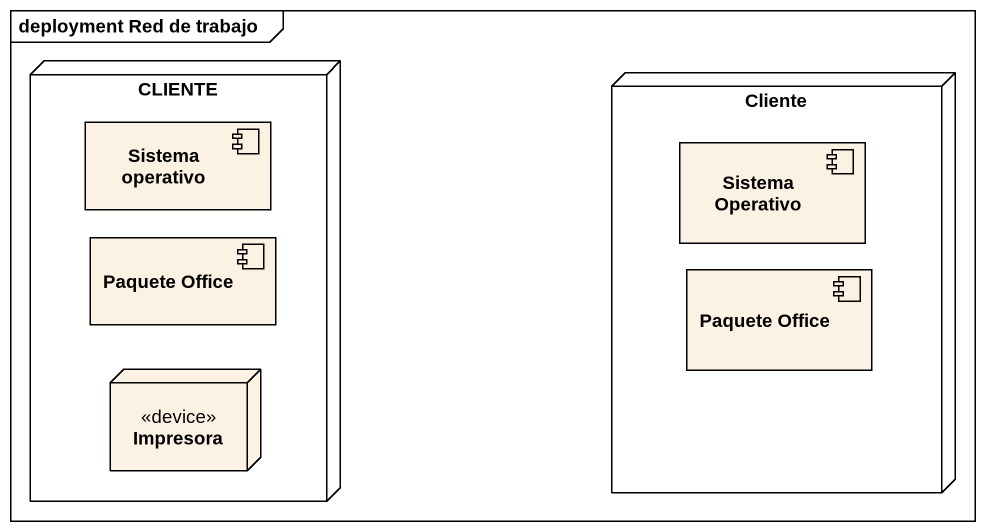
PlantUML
@startuml
mainframe deployment Red de trabajo
node CLIENTE {
  component "Sistema operativo" as Sistema_operativo
  component "Paquete Office" as Paquete_Office
  node Impresora <<device>>
}
node Cliente {
  component "Sistema Operativo" as Sistema_Operativo
  component "Paquete Office" as Paquete_Office_2
}
@enduml
